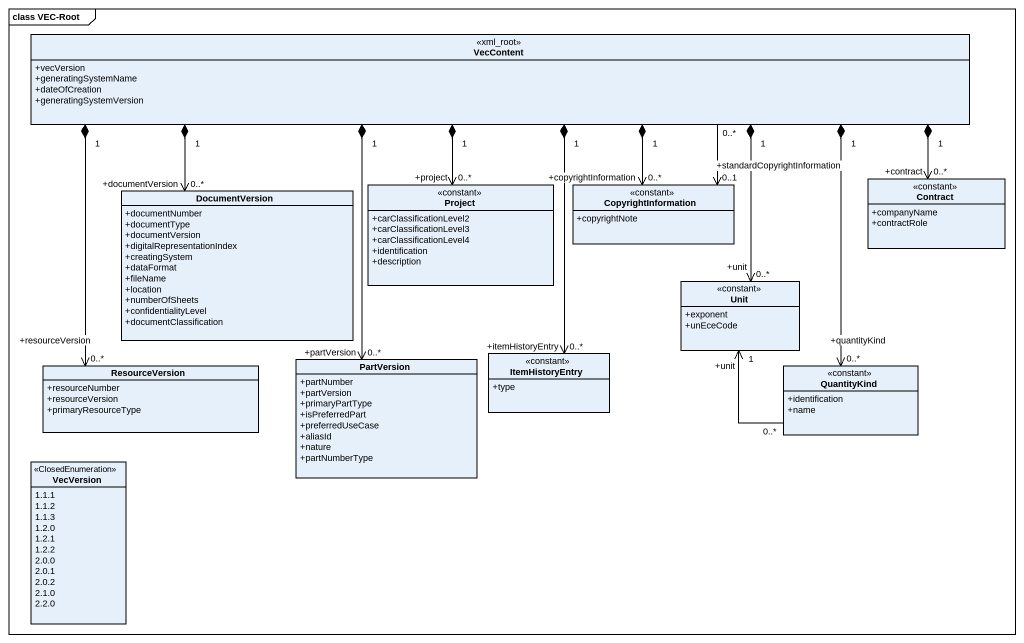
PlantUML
@startuml
mainframe class VEC-Root
hide circle
hide empty members
skinparam classAttributeIconSize 0
class VecContent <<xml_root>> {
  +vecVersion
  +generatingSystemName
  +dateOfCreation
  +generatingSystemVersion
}
class Contract <<constant>> {
  +companyName
  +contractRole
}
class DocumentVersion {
  +documentNumber
  +documentType
  +documentVersion
  +digitalRepresentationIndex
  +creatingSystem
  +dataFormat
  +fileName
  +location
  +numberOfSheets
  +confidentialityLevel
  +documentClassification
}
class Project <<constant>> {
  +carClassificationLevel2
  +carClassificationLevel3
  +carClassificationLevel4
  +identification
  +description
}
class CopyrightInformation <<constant>> {
  +copyrightNote
}
class Unit <<constant>> {
  +exponent
  +unEceCode
}
class ResourceVersion {
  +resourceNumber
  +resourceVersion
  +primaryResourceType
}
class PartVersion {
  +partNumber
  +partVersion
  +primaryPartType
  +isPreferredPart
  +preferredUseCase
  +aliasId
  +nature
  +partNumberType
}
class ItemHistoryEntry <<constant>> {
  +type
}
class QuantityKind <<constant>> {
  +identification
  +name
}
enum VecVersion <<ClosedEnumeration>> {
  1.1.1
  1.1.2
  1.1.3
  1.2.0
  1.2.1
  1.2.2
  2.0.0
  2.0.1
  2.0.2
  2.1.0
  2.2.0
}
VecContent "1" *-right-> "+contract\n0..*" Contract
VecContent "1" *--> "+documentVersion\n0..*" DocumentVersion
VecContent "1" *--> "+project\n0..*" Project
VecContent "1" *--> "+copyrightInformation\n0..*" CopyrightInformation
VecContent "0..*" --> "0..1\n+standardCopyrightInformation" CopyrightInformation
VecContent "1" *--> "+unit\n0..*" Unit
VecContent "1" *--> "+resourceVersion\n0..*" ResourceVersion
VecContent "1" *--> "+partVersion\n0..*" PartVersion
VecContent "1" *--> "+itemHistoryEntry\n0..*" ItemHistoryEntry
VecContent "1" *--> "0..*\n+quantityKind" QuantityKind
QuantityKind "0..*" -up-> "+unit\n1" Unit
@enduml
